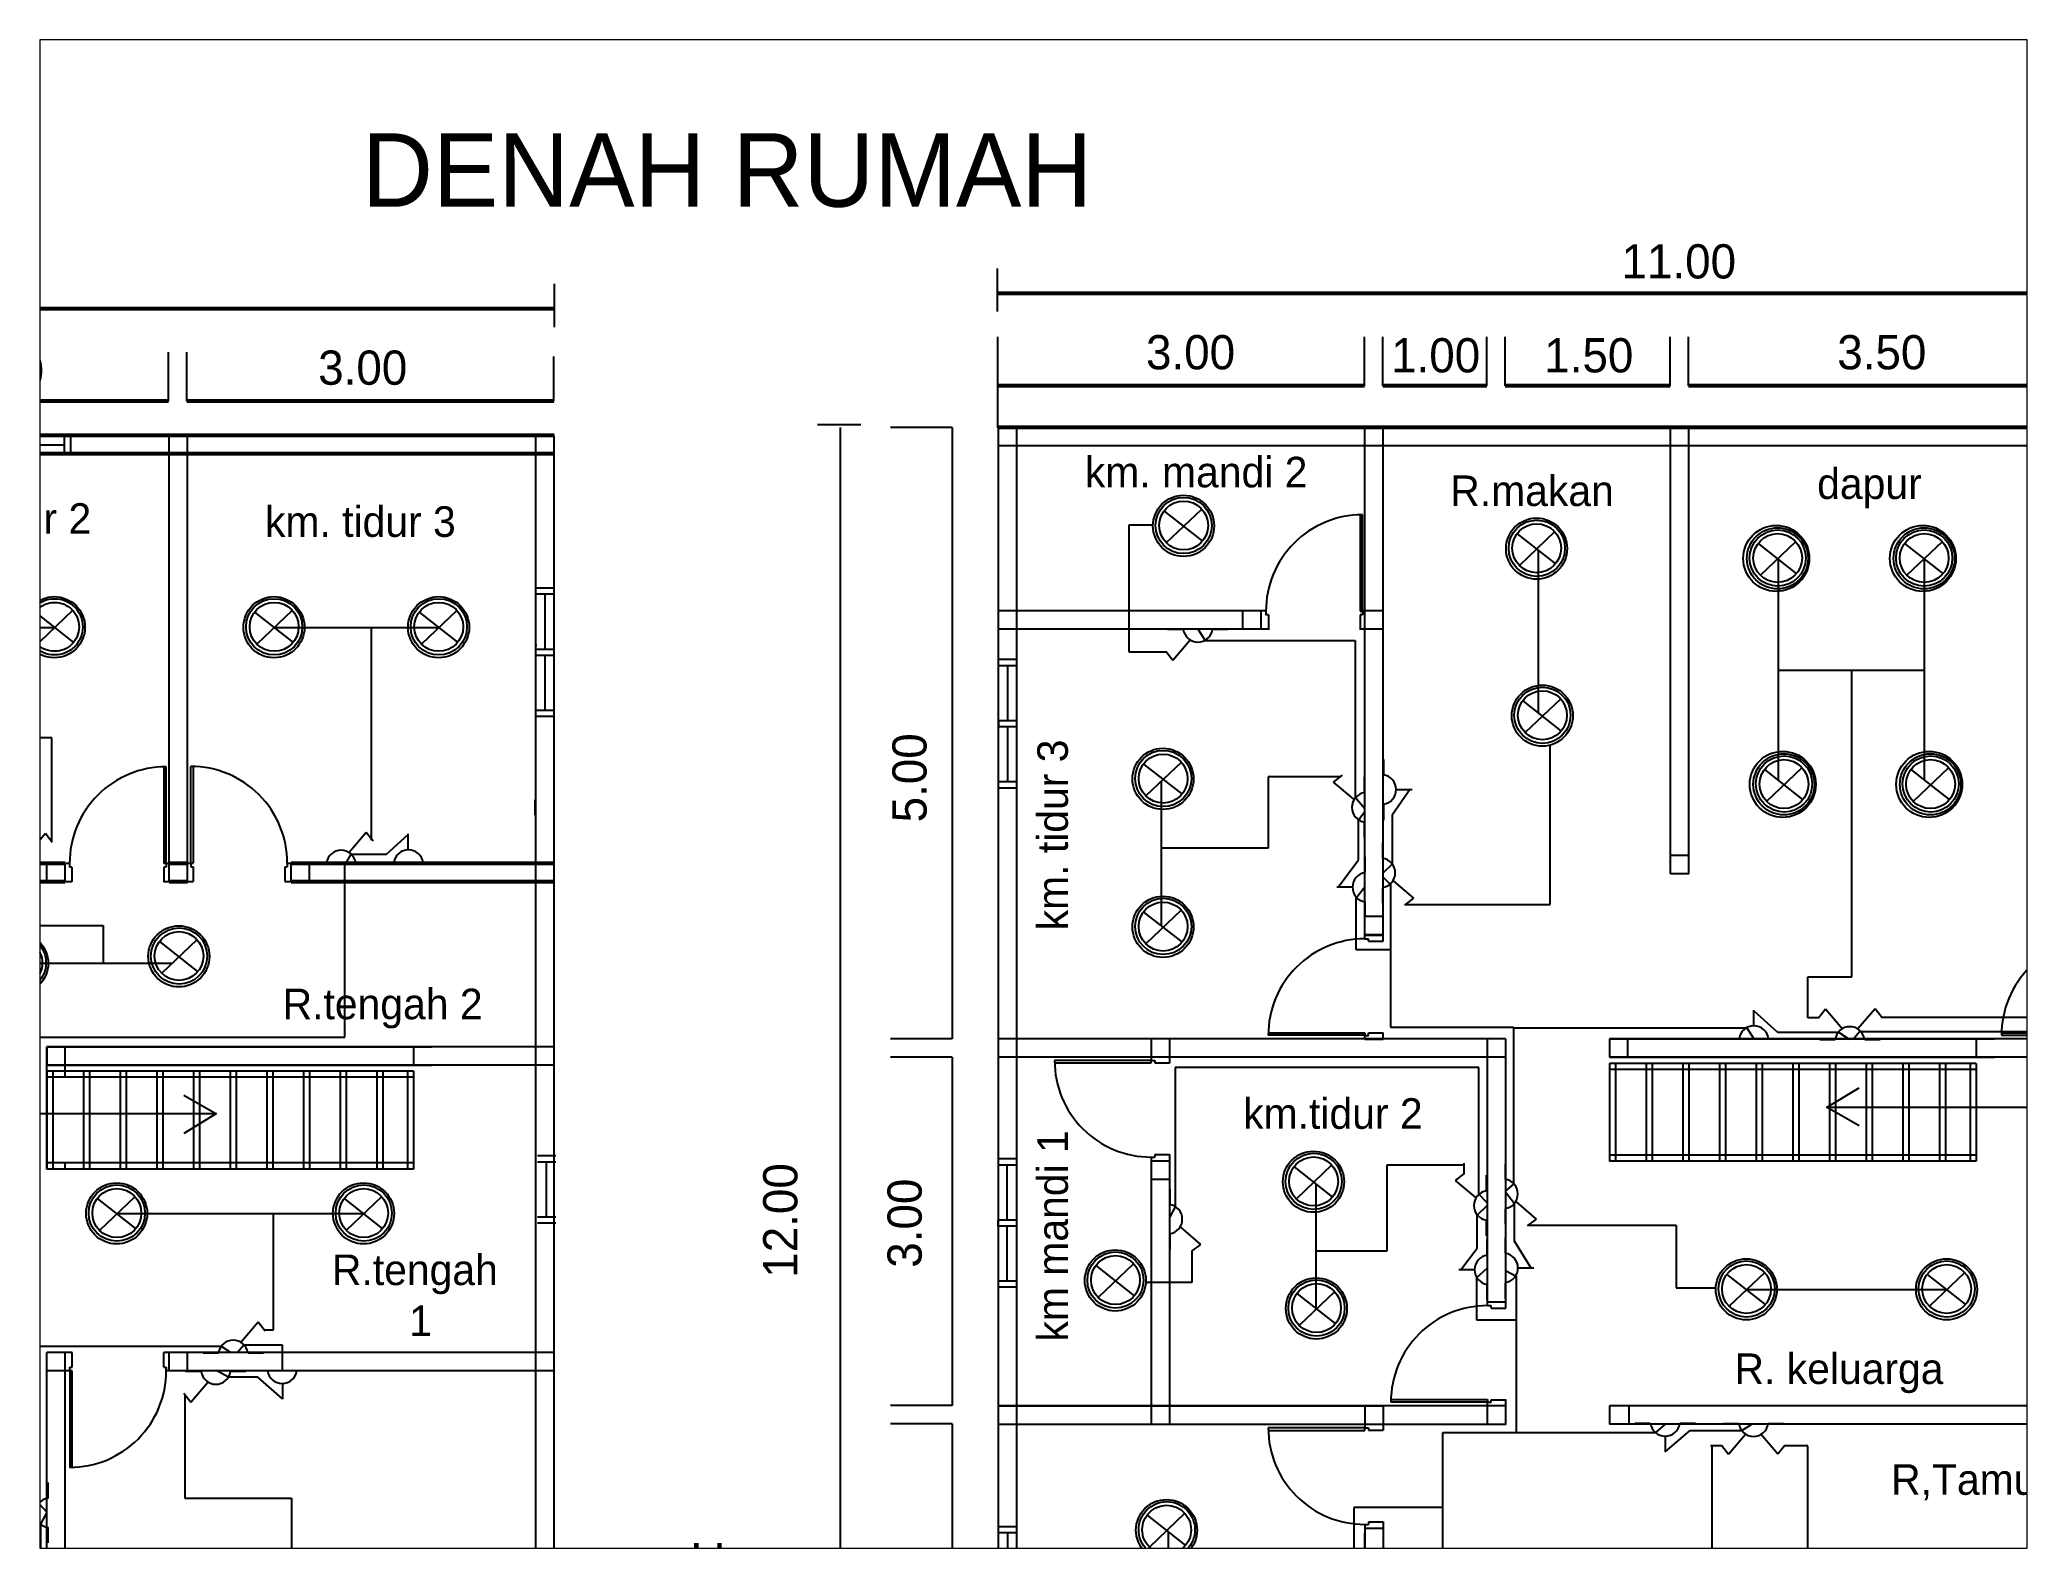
# Paper-space layout 'Layout2' of a CAD drawing. Header units: millimetres. Extents: x 26 to 231, y 20 to 176.
# The model-space entities are those that its viewports show. They can reach past a viewport. Long polylines and large blocks are cut down to what shows.
import ezdxf

# ---------------------------------------------------------------- set-up
doc = ezdxf.new("R2010")
doc.units = ezdxf.units.MM

msp = doc.modelspace()

# ---------------------------------------------------------------- linework, layer by layer
at = {"color": 7}
for p, q in [((1959.6, 2028.3), (1959.6, 1992.9)), ((1597.3, 2015.7), (1597.3, 1980.3)), ((1960.2, 1932.2), (1960.2, 1972.4)), ((2260.2, 1932.2), (2260.2, 1972.4)), ((2275.2, 1932.2), (2275.2, 1972.4)), ((2360.2, 1932.2), (2360.2, 1972.4)), ((2375.2, 1932.2), (2375.2, 1972.4)), ((2510.2, 1932.2), (2510.2, 1972.4)), ((2525.2, 1932.2), (2525.2, 1972.4)), ((1281.7, 1919.6), (1281.7, 1959.8)), ((1296.7, 1919.6), (1296.7, 1959.8)), ((1597, 1919.6), (1597, 1956.1)), ((1282.2, 1526.7), (1282.2, 1891.7)), ((1297.2, 1526.7), (1297.2, 1891.7)), ((1582.2, 1391.7), (1582.2, 1891.7)), ((1597.2, 1391.7), (1597.2, 1891.7)), ((1848, 1900.4), (1812.6, 1900.4)), ((1922.9, 1898.2), (1872.4, 1898.2)), ((1922.9, 1898.1), (1922.9, 1398.2)), ((1960.5, 1898.1), (1960.5, 683.1)), ((1975.5, 1898.1), (1975.5, 783.1)), ((2260.5, 1483.1), (2260.5, 1898.1)), ((2275.5, 1483.1), (2275.5, 1898.1)), ((2510.5, 1533.1), (2510.5, 1898.1)), ((2525.5, 1533.1), (2525.5, 1898.1)), ((3075.5, 1883.1), (1960.3, 1883.1)), ((2179.5, 1748.1), (1960.3, 1748.1)), ((2160.5, 1733.1), (2160.5, 1748.1)), ((2175.5, 1733.1), (2175.5, 1748.1)), ((2179.5, 1747.8), (2179.5, 1744.8)), ((2181.5, 1744.8), (2179.5, 1744.8)), ((2181.5, 1744.8), (2181.5, 1732.8)), ((2258.5, 1744.8), (2256.5, 1744.8)), ((2256.5, 1744.8), (2256.5, 1732.8)), ((2275.5, 1748.1), (2258.5, 1748.1)), ((2258.5, 1747.8), (2258.5, 1744.8)), ((2181.5, 1733.1), (1960.3, 1733.1)), ((2275.5, 1733.1), (2256.5, 1733.1)), ((1960.5, 1583.1), (1960.3, 1583.1)), ((2525.5, 1548.1), (2510.5, 1548.1)), ((1182.2, 1526.7), (1182.2, 1541.7)), ((1197.2, 1526.7), (1197.2, 1541.7)), ((1200.8, 1541.7), (1197.8, 1541.7)), ((1202.8, 1538.7), (1200.8, 1538.7)), ((1202.8, 1538.7), (1202.8, 1526.7)), ((1297.2, 1541.7), (1277.8, 1541.7)), ((1277.8, 1538.7), (1277.8, 1526.7)), ((1279.8, 1538.7), (1277.8, 1538.7)), ((1279.8, 1541.7), (1279.8, 1538.7)), ((1297.1, 1541.9), (1302, 1541.9)), ((1299.9, 1541.9), (1299.9, 1538.9)), ((1299.9, 1538.9), (1301.9, 1538.9)), ((1301.9, 1538.9), (1301.9, 1526.9)), ((1376.9, 1538.9), (1376.9, 1526.9)), ((1376.9, 1538.9), (1378.9, 1538.9)), ((1378.9, 1541.9), (1378.9, 1538.9)), ((1378.9, 1541.9), (1381.9, 1541.9)), ((1382.2, 1526.7), (1382.2, 1541.7)), ((1397.2, 1526.7), (1397.2, 1541.7)), ((2525.5, 1533.1), (2510.5, 1533.1)), ((1202.8, 1526.7), (1197.8, 1526.7)), ((1282.7, 1526.7), (1277.7, 1526.7)), ((1297, 1526.9), (1302, 1526.9)), ((1376.9, 1526.9), (1381.9, 1526.9)), ((2275.5, 1498.1), (2260.5, 1498.1)), ((2275.5, 1483.1), (2260.5, 1483.1)), ((2260.5, 1483), (2275.5, 1483)), ((2260.5, 1480), (2260.5, 1483)), ((2260.5, 1480), (2263.5, 1480)), ((2263.5, 1478), (2263.5, 1480)), ((2275.5, 1478), (2275.5, 1483)), ((2263.5, 1478), (2275.5, 1478)), ((2175.4, 1401.1), (2175.4, 1401.1)), ((2175.4, 1401.1), (2175.4, 1401.1)), ((2260.5, 1401), (2263.5, 1401)), ((2260.5, 1398), (2260.5, 1401)), ((2263.5, 1403), (2275.5, 1403)), ((2263.5, 1401), (2263.5, 1403)), ((2275.5, 1398), (2275.5, 1403)), ((2775.2, 1401), (2775.2, 1401)), ((2775.2, 1401), (2775.2, 1401)), ((1182.2, 1391.7), (1182.2, 1376.7)), ((1182.2, 1391.7), (1497.2, 1391.7)), ((1182.2, 1291.7), (1182.2, 1391.7)), ((1597.2, 1391.7), (1182.2, 1391.7)), ((1182.5, 1376.7), (1182.5, 1391.7)), ((1197.2, 1376.7), (1197.2, 1391.7)), ((1197.2, 1366.7), (1197.2, 1391.7)), ((1482.2, 1391.7), (1482.2, 1376.7)), ((1582.2, 676.7), (1582.2, 1391.7)), ((1597.1, 1391.7), (1597.1, 1391.7)), ((1597.2, 676.7), (1597.2, 1391.7)), ((1922.9, 1398.2), (1872.4, 1398.2)), ((1922.9, 1383.2), (1872.4, 1383.2)), ((1922.9, 1383.2), (1922.9, 1098.2)), ((2375.5, 1398.1), (1960.3, 1398.1)), ((2375.5, 1383.1), (1960.3, 1383.1)), ((2085.5, 1398.1), (2085.5, 1383.1)), ((2085.7, 1383.4), (2085.7, 1380.4)), ((2100.5, 1398.1), (2100.5, 1383.1)), ((2100.7, 1383.4), (2100.7, 1378.4)), ((2260.5, 1398), (2275.5, 1398)), ((2360.5, 1398.1), (2360.5, 1183.1)), ((2375.5, 1398.1), (2375.5, 1183.1)), ((2460.5, 1398.1), (2460.5, 1383.1)), ((2460.5, 1398.1), (2775.5, 1398.1)), ((2875.5, 1398.1), (2460.5, 1398.1)), ((2460.5, 1383.1), (2775.5, 1383.1)), ((2875.5, 1383.1), (2460.5, 1383.1)), ((2460.7, 1383.1), (2460.7, 1398.1)), ((2475.5, 1383.1), (2475.5, 1398.1)), ((2760.5, 1398.1), (2760.5, 1383.1)), ((1182.2, 1376.7), (1497.2, 1376.7)), ((1597.2, 1376.7), (1182.2, 1376.7)), ((1182.2, 1371.7), (1182.2, 1291.7)), ((1482.2, 1371.7), (1182.2, 1371.7)), ((1482.2, 1366.7), (1182.2, 1366.7)), ((1187.2, 1371.7), (1187.2, 1291.7)), ((1212.2, 1371.7), (1212.2, 1291.7)), ((1217.2, 1371.7), (1217.2, 1291.7)), ((1242.2, 1371.7), (1242.2, 1291.7)), ((1247.2, 1371.7), (1247.2, 1291.7)), ((1272.2, 1371.7), (1272.2, 1291.7)), ((1277.2, 1371.7), (1277.2, 1291.7)), ((1302.2, 1371.7), (1302.2, 1291.7)), ((1307.2, 1371.7), (1307.2, 1291.7)), ((1332.2, 1371.7), (1332.2, 1291.7)), ((1337.2, 1371.7), (1337.2, 1291.7)), ((1362.2, 1371.7), (1362.2, 1291.7)), ((1367.2, 1371.7), (1367.2, 1291.7)), ((1392.2, 1371.7), (1392.2, 1291.7)), ((1397.2, 1371.7), (1397.2, 1291.7)), ((1422.2, 1371.7), (1422.2, 1291.7)), ((1427.2, 1371.7), (1427.2, 1291.7)), ((1452.2, 1371.7), (1452.2, 1291.7)), ((1457.2, 1371.7), (1457.2, 1291.7)), ((1477.2, 1371.7), (1477.2, 1291.7)), ((1482.2, 1371.7), (1482.2, 1291.7)), ((2000.6, 1380.5), (2000.6, 1380.4)), ((2000.6, 1380.4), (2000.6, 1380.4)), ((2085.6, 1380.4), (2006.6, 1380.4)), ((2006.7, 1378.5), (2085.6, 1378.5)), ((2085.6, 1378.5), (2085.6, 1380.5)), ((2085.7, 1380.5), (2088.7, 1380.5)), ((2088.7, 1380.5), (2088.7, 1378.5)), ((2088.7, 1378.5), (2100.7, 1378.5)), ((2460.5, 1378.1), (2460.5, 1298.1)), ((2760.5, 1378.1), (2460.5, 1378.1)), ((2760.5, 1373.1), (2460.5, 1373.1)), ((2465.5, 1378.1), (2465.5, 1298.1)), ((2490.5, 1378.1), (2490.5, 1298.1)), ((2495.5, 1378.1), (2495.5, 1298.1)), ((2520.5, 1378.1), (2520.5, 1298.1)), ((2525.5, 1378.1), (2525.5, 1298.1)), ((2550.5, 1378.1), (2550.5, 1298.1)), ((2555.5, 1378.1), (2555.5, 1298.1)), ((2580.5, 1378.1), (2580.5, 1298.1)), ((2585.5, 1378.1), (2585.5, 1298.1)), ((2610.5, 1378.1), (2610.5, 1298.1)), ((2615.5, 1378.1), (2615.5, 1298.1)), ((2640.5, 1378.1), (2640.5, 1298.1)), ((2645.5, 1378.1), (2645.5, 1298.1)), ((2670.5, 1378.1), (2670.5, 1298.1)), ((2675.5, 1378.1), (2675.5, 1298.1)), ((2700.5, 1378.1), (2700.5, 1298.1)), ((2705.5, 1378.1), (2705.5, 1298.1)), ((2730.5, 1378.1), (2730.5, 1298.1)), ((2735.5, 1378.1), (2735.5, 1298.1)), ((2755.5, 1378.1), (2755.5, 1298.1)), ((2760.5, 1378.1), (2760.5, 1298.1)), ((2085.7, 1301.5), (2088.7, 1301.5)), ((2085.7, 1301.5), (2085.7, 1298.5)), ((2088.7, 1303.5), (2100.7, 1303.5)), ((2088.7, 1303.5), (2088.7, 1301.5)), ((2100.7, 1303.5), (2100.7, 1298.5)), ((2760.5, 1303.1), (2460.5, 1303.1)), ((1482.2, 1296.7), (1182.2, 1296.7)), ((1482.2, 1291.7), (1182.2, 1291.7)), ((1197.2, 1291.7), (1197.2, 1296.7)), ((2085.5, 1298.1), (2085.5, 1083.1)), ((2100.5, 1298.1), (2085.5, 1298.1)), ((2085.6, 1298.5), (2100.6, 1298.5)), ((2085.7, 1298.5), (2100.7, 1298.5)), ((2100.5, 1298.1), (2100.5, 1083.1)), ((2760.5, 1298.1), (2460.5, 1298.1)), ((2100.5, 1283.1), (2085.5, 1283.1)), ((2360.7, 1183.1), (2375.7, 1183.1)), ((2360.8, 1183), (2375.8, 1183)), ((2360.8, 1180), (2360.8, 1183)), ((2360.8, 1180), (2363.8, 1180)), ((2363.8, 1178), (2363.8, 1180)), ((2363.8, 1178), (2375.8, 1178)), ((2375.8, 1178), (2375.8, 1183)), ((1182.2, 776.7), (1182.2, 1141.7)), ((1202.9, 1141.7), (1182.2, 1141.7)), ((1197.2, 776.7), (1197.2, 1141.7)), ((1202.9, 1129.7), (1202.9, 1141.7)), ((1597.2, 1141.7), (1277.9, 1141.7)), ((1277.9, 1129.7), (1277.9, 1141.7)), ((1282.2, 1126.7), (1282.2, 1141.7)), ((1297.2, 1126.7), (1297.2, 1141.7)), ((1200.9, 1126.7), (1182.2, 1126.7)), ((1200.9, 1126.5), (1200.9, 1129.7)), ((1200.9, 1129.7), (1202.9, 1129.7)), ((1203, 1126.7), (1201, 1126.7)), ((1277.9, 1129.7), (1279.7, 1129.7)), ((1279.7, 1129.7), (1279.7, 1126.5)), ((1597.2, 1126.7), (1279.7, 1126.7)), ((1922.9, 1098.2), (1872.4, 1098.2)), ((2375.9, 1098.1), (1960.3, 1098.1)), ((1960.5, 1098.1), (2275.5, 1098.1)), ((2260.5, 1098.1), (2260.5, 1083.1)), ((2260.5, 1098), (2275.5, 1098)), ((2275.5, 1098.1), (2275.5, 1083.1)), ((2275.7, 1101.1), (2275.7, 1101.1)), ((2275.7, 1101.1), (2275.7, 1101.1)), ((2360.7, 1083.1), (2360.7, 1098.1)), ((2360.8, 1098.2), (2360.8, 1101.2)), ((2360.8, 1101), (2363.8, 1101)), ((2363.8, 1103), (2375.8, 1103)), ((2363.8, 1101), (2363.8, 1103)), ((2375.8, 1098.1), (2375.8, 1103.1)), ((2375.8, 1083.1), (2375.8, 1098.1)), ((2875.5, 1098.1), (2460.5, 1098.1)), ((2460.7, 1083.1), (2460.7, 1098.1)), ((2460.7, 1083.1), (2460.7, 1098.1)), ((2476.7, 1083.1), (2476.7, 1098.1)), ((1922.9, 1083.2), (1872.4, 1083.2)), ((1922.9, 1083.2), (1922.9, 798.2)), ((1960.5, 1083.1), (2275.5, 1083.1)), ((1960.5, 1083.1), (2375.9, 1083.1)), ((2260.4, 1078), (2260.4, 1080)), ((2260.5, 1083.1), (2275.5, 1083.1)), ((2260.5, 1083.1), (2260.5, 1080.1)), ((2260.5, 1080.1), (2263.5, 1080.1)), ((2263.5, 1080.1), (2263.5, 1078.1)), ((2263.5, 1078.1), (2275.5, 1078.1)), ((2275.5, 1083.1), (2275.5, 1078.1)), ((2875.5, 1083.1), (2460.5, 1083.1)), ((2260.5, 1001.1), (2263.5, 1001.1)), ((2260.5, 1001.1), (2260.5, 998.1)), ((2260.5, 998.1), (2260.5, 783.1)), ((2260.5, 998.1), (2275.5, 998.1)), ((2260.5, 998.1), (2275.5, 998.1)), ((2263.5, 1003.1), (2275.5, 1003.1)), ((2263.5, 1003.1), (2263.5, 1001.1)), ((2275.5, 1003.1), (2275.5, 998.1)), ((2275.5, 998.1), (2275.5, 783.1))]:
    msp.add_line(p, q, dxfattribs=at)
at = {"color": 7, "lineweight": 53}
for p, q in [((3075.8, 2007.8), (1960.6, 2007.8)), ((1597.3, 1995.2), (682.1, 1995.2)), ((1281.7, 1919.6), (996.7, 1919.6)), ((1597, 1919.6), (1296.7, 1919.6)), ((2260.2, 1932.2), (1960.6, 1932.2)), ((2360.2, 1932.2), (2275.2, 1932.2)), ((2510.2, 1932.2), (2375.2, 1932.2)), ((2860.5, 1932.2), (2525.2, 1932.2)), ((1597.2, 1891.7), (682.1, 1891.7)), ((3075.5, 1898.1), (1960.3, 1898.1)), ((1597.2, 1876.7), (682.1, 1876.7)), ((1197.2, 1541.7), (982.2, 1541.7)), ((1297.2, 1541.7), (1282.2, 1541.7)), ((1597.2, 1541.7), (1382.2, 1541.7)), ((1197.2, 1526.7), (982.2, 1526.7)), ((1297.2, 1526.7), (1282.2, 1526.7)), ((1597.2, 1526.7), (1382.2, 1526.7))]:
    msp.add_line(p, q, dxfattribs=at)
at = {"color": 2}
msp.add_line((1960.3, 1897.9), (1960.3, 1932.3), dxfattribs=at)
at = {"color": 226}
for p, q in [((1196.5, 1891.6), (1196.5, 1876.6)), ((1201.5, 1891.6), (1201.5, 1876.6)), ((1151.5, 1884), (1196.5, 1884)), ((1597.2, 1766.7), (1582.2, 1766.7)), ((1597.2, 1761.7), (1582.2, 1761.7)), ((1589.5, 1761.7), (1589.5, 1716.7)), ((1597.2, 1716.7), (1582.2, 1716.7)), ((1597.2, 1711.7), (1582.2, 1711.7)), ((1583.1, 1719.9), (1582.9, 1719.9)), ((1589.6, 1711.7), (1589.6, 1666.7)), ((1597.2, 1666.7), (1582.2, 1666.7)), ((1597.2, 1661.7), (1582.2, 1661.7)), ((1598.6, 1302.4), (1583.6, 1302.4)), ((1598.6, 1297.4), (1583.6, 1297.4)), ((1590.8, 1296.9), (1590.8, 1252.7)), ((1598.6, 1252.4), (1583.6, 1252.4)), ((1598.6, 1247.4), (1583.6, 1247.4))]:
    msp.add_line(p, q, dxfattribs=at)
at = {"color": 7, "lineweight": -3}
msp.add_line((1831.1, 1898.1), (1831.1, 683.1), dxfattribs=at)
at = {"color": 226, "lineweight": 53}
for p, q in [((1206.7, 1876), (1206.7, 1875.8)), ((1581.7, 1656.5), (1581.6, 1656.5))]:
    msp.add_line(p, q, dxfattribs=at)
at = {"color": 5}
for p, q in [((2096.2, 1829.8), (2127.6, 1805.2)), ((2126.8, 1831.2), (2098, 1803.8)), ((2385, 1811.3), (2416.5, 1786.6)), ((2415.7, 1812.7), (2386.8, 1785.3)), ((2582.1, 1803.2), (2613.5, 1778.6)), ((2612.8, 1804.7), (2583.9, 1777.2)), ((2702, 1803.2), (2733.4, 1778.6)), ((2732.7, 1804.7), (2703.8, 1777.3)), ((1172.6, 1747), (1204, 1722.3)), ((1203.2, 1748.4), (1174.4, 1721)), ((1352.2, 1747), (1383.6, 1722.3)), ((1382.8, 1748.4), (1354, 1721)), ((1486.9, 1747), (1518.3, 1722.3)), ((1517.5, 1748.4), (1488.7, 1721)), ((2420.4, 1676), (2391.5, 1648.6)), ((2389.7, 1674.6), (2421.1, 1649.9)), ((2079.4, 1622.9), (2110.9, 1598.2)), ((2110.1, 1624.3), (2081.2, 1596.9)), ((2587.3, 1618.4), (2618.8, 1593.7)), ((2618, 1619.8), (2589.1, 1592.4)), ((2707.2, 1618.4), (2738.6, 1593.7)), ((2737.9, 1619.8), (2709, 1592.4)), ((2286, 1602.1), (2299, 1602.1)), ((1477.9, 1552.6), (1477.9, 1565.7)), ((2250.4, 1522.1), (2237.4, 1522.1)), ((2079.4, 1501.9), (2110.9, 1477.2)), ((2110.1, 1503.3), (2081.2, 1475.9)), ((1142.4, 1472.1), (1173.9, 1447.5)), ((1173.1, 1473.6), (1144.2, 1446.1)), ((1274.3, 1477.7), (1305.7, 1453.1)), ((1305, 1479.2), (1276.1, 1451.7)), ((2578.5, 1408.7), (2578.5, 1421.7)), ((2202.6, 1293.4), (2234, 1268.7)), ((2233.2, 1294.8), (2204.4, 1267.4)), ((1254.1, 1268.9), (1225.3, 1241.5)), ((1456.1, 1268.9), (1427.2, 1241.5)), ((1223.5, 1267.5), (1254.9, 1242.8)), ((1425.5, 1267.5), (1456.9, 1242.8)), ((2040.4, 1212.7), (2071.8, 1188.1)), ((2071.1, 1214.1), (2042.2, 1186.7)), ((2350.4, 1209.2), (2337.3, 1209.2)), ((2385.6, 1210.9), (2398.6, 1210.9)), ((2556.6, 1205.5), (2588, 1180.8)), ((2587.3, 1206.9), (2558.4, 1179.5)), ((2720.4, 1205.5), (2751.8, 1180.8)), ((2751, 1206.9), (2722.2, 1179.5)), ((2204.9, 1189.8), (2236.3, 1165.2)), ((2235.6, 1191.3), (2206.7, 1163.8)), ((1374.9, 1116.4), (1374.9, 1103.4)), ((2506.2, 1073.3), (2506.2, 1060.3)), ((2082.4, 1008.6), (2113.8, 983.9)), ((2113, 1010), (2084.2, 982.6))]:
    msp.add_line(p, q, dxfattribs=at)
at = {"color": 224}
for p, q in [((2256.5, 1826.8), (2256.5, 1747.8)), ((2258.5, 1747.8), (2258.5, 1826.8)), ((2256.5, 1747.8), (2258.5, 1747.8)), ((1975.7, 1708.3), (1960.7, 1708.3)), ((1975.7, 1703.3), (1960.7, 1703.3)), ((1968, 1702.7), (1968, 1658.5)), ((1975.7, 1658.3), (1960.7, 1658.3)), ((1975.7, 1653.3), (1960.7, 1653.3)), ((1960.8, 1658.1), (1960.8, 1653.1)), ((1968.1, 1653.2), (1968.1, 1608.2)), ((1277.8, 1620.7), (1277.8, 1541.7)), ((1279.8, 1541.7), (1279.8, 1620.7)), ((1300, 1542), (1300, 1621)), ((1302, 1620.9), (1302, 1541.9)), ((1975.7, 1608.3), (1960.7, 1608.3)), ((1975.7, 1603.3), (1960.7, 1603.3)), ((1200.8, 1541.7), (1200.8, 1538.7)), ((2181.4, 1403.1), (2260.4, 1403.1)), ((2260.4, 1401.1), (2181.4, 1401.1)), ((2260.4, 1403.1), (2260.4, 1401.1)), ((2860.2, 1401), (2781.2, 1401)), ((2781.3, 1403), (2860.2, 1403)), ((1975.2, 1295), (1960.2, 1295)), ((1975.9, 1300), (1960.9, 1300)), ((1967.5, 1294.5), (1967.5, 1250.3)), ((1975.2, 1250), (1960.2, 1250)), ((1975.2, 1245), (1960.2, 1245)), ((1960.3, 1249.8), (1960.3, 1244.8)), ((1967.6, 1245), (1967.6, 1200)), ((1975.2, 1200), (1960.2, 1200)), ((1975.2, 1195), (1960.2, 1195)), ((1201, 1126.7), (1201, 1047.7)), ((1203, 1047.7), (1203, 1126.7)), ((1279.9, 1126.7), (1279.9, 1129.7)), ((2360.7, 1101.1), (2281.7, 1101.1)), ((2281.8, 1103.1), (2360.7, 1103.1)), ((2360.7, 1103.1), (2360.7, 1101.1)), ((2260.4, 1080), (2181.4, 1080)), ((2181.5, 1078), (2260.4, 1078)), ((1975.5, 999.2), (1960.5, 999.2)), ((1975.5, 994.2), (1960.5, 994.1)), ((1968, 993.6), (1968, 949.4))]:
    msp.add_line(p, q, dxfattribs=at)
at = {"color": 1}
for p, q in [((2067.6, 1714.5), (2067.6, 1818.6)), ((2067.6, 1818.6), (2087.2, 1818.6)), ((2402.3, 1797.7), (2402.3, 1664.7)), ((2598.6, 1790.3), (2598.6, 1609.5)), ((2717.9, 1790.6), (2717.9, 1610)), ((1062.5, 1734.5), (1189, 1734.5)), ((1368.2, 1734.7), (1503.5, 1734.7)), ((1447.9, 1560.7), (1447.9, 1734.7)), ((2124.1, 1733), (2129.8, 1724)), ((2129.8, 1724), (2252.5, 1724)), ((2252.5, 1724), (2252.5, 1595.7)), ((2098.2, 1714.5), (2067.6, 1714.5)), ((2598.7, 1699.6), (2717.8, 1699.6)), ((2658.7, 1448.9), (2658.7, 1698.8)), ((1186.2, 1644.3), (1120.5, 1644.3)), ((1186.2, 1559.4), (1186.2, 1644.3)), ((2412.1, 1508), (2412.1, 1638.1)), ((2240.6, 1612.5), (2181.3, 1612.5)), ((2181.3, 1612.5), (2181.3, 1554)), ((2094.1, 1490.4), (2094.1, 1609.1)), ((2252.5, 1595.7), (2260.5, 1586.5)), ((2297.6, 1602.3), (2282.8, 1581.1)), ((2255.2, 1577.2), (2260.5, 1584.2)), ((2255.2, 1544.6), (2255.2, 1577.2)), ((2282.8, 1581.1), (2282.8, 1541)), ((1460.2, 1549.1), (1477.8, 1565.4)), ((1426.9, 1541.5), (1431.2, 1549.1)), ((1431.2, 1549.1), (1460.2, 1549.1)), ((2181.3, 1554), (2094.1, 1554)), ((1425.9, 1399.5), (1425.9, 1541.6)), ((2238.5, 1522.1), (2255.2, 1544.6)), ((2282.8, 1541), (2275.4, 1533.9)), ((2275.5, 1530.5), (2281.3, 1524.5)), ((2253.4, 1513.6), (2260.5, 1522.4)), ((2253.4, 1470.9), (2253.4, 1513.6)), ((2281.3, 1524.5), (2281.3, 1407.7)), ((2293.1, 1508), (2412.1, 1508)), ((1070.4, 1491), (1228.3, 1491)), ((1228.3, 1491), (1228.3, 1460)), ((2281.3, 1470.9), (2253.4, 1470.9)), ((1158.7, 1460), (1285, 1460)), ((2622.7, 1415.4), (2622.7, 1448.9)), ((2622.7, 1448.9), (2658.7, 1448.9)), ((2578.6, 1421), (2597.9, 1403.6)), ((2631.6, 1415.4), (2622.7, 1415.4)), ((2683.1, 1416), (2977.7, 1416)), ((1175.9, 1399.6), (881.6, 1399.6)), ((1175.9, 1146.8), (1175.9, 1399.6)), ((1176, 1399.5), (1425.9, 1399.5)), ((2281.3, 1407.7), (2382.1, 1407.7)), ((2382.2, 1279.3), (2382.2, 1407.3)), ((2382.2, 1407.3), (2573, 1407.3)), ((2573, 1407.3), (2578.5, 1398.1)), ((2597.9, 1403.6), (2647.8, 1403.6)), ((2647.8, 1403.6), (2656.6, 1398)), ((2659.9, 1398), (2665.1, 1404.1)), ((2665.1, 1404.1), (2853.5, 1404.1)), ((2353.7, 1374.7), (2105.3, 1374.7)), ((2105.3, 1374.7), (2105.3, 1260.9)), ((2353.7, 1271.2), (2353.7, 1374.7)), ((2341.9, 1295), (2278.5, 1295)), ((2278.5, 1295), (2278.5, 1224.4)), ((2341.8, 1287.8), (2341.8, 1296.5)), ((2220.6, 1177.5), (2220.6, 1279.3)), ((2360.4, 1264.1), (2353.7, 1271.2)), ((2375.4, 1273.7), (2382.2, 1279.3)), ((2382.8, 1263.3), (2375.6, 1272.7)), ((1239, 1255.4), (1442.9, 1255.4)), ((1367.6, 1160.3), (1367.6, 1255.2)), ((2105.3, 1260.9), (2100.5, 1252.1)), ((2352.2, 1254.1), (2360.4, 1262)), ((2352.2, 1226.9), (2352.2, 1254.1)), ((2382.8, 1232.6), (2382.8, 1263.3)), ((2393.4, 1245.7), (2515.1, 1245.7)), ((2515.1, 1245.7), (2515.1, 1194.5)), ((2118.8, 1224.5), (2118.8, 1199)), ((2278.5, 1224.4), (2220.4, 1224.4)), ((2338.8, 1209), (2352.2, 1226.9)), ((2396.6, 1210.6), (2382.8, 1232.6)), ((2351.9, 1202.9), (2360.4, 1210.7)), ((2375.4, 1208.7), (2384.3, 1204.1)), ((2384.3, 1204.1), (2384.3, 1076)), ((2118.8, 1199), (2080.8, 1199)), ((2351.9, 1168.1), (2351.9, 1202.9)), ((2515.1, 1194.5), (2547.3, 1194.5)), ((2736.3, 1192.8), (2572.7, 1192.8)), ((1360.1, 1160.3), (1367.6, 1160.3)), ((2384.6, 1168.1), (2351.9, 1168.1)), ((1176, 1068.5), (1176, 1146.8)), ((1176, 1146.8), (1324.7, 1146.8)), ((1324.7, 1146.8), (1332.6, 1141.7)), ((1337.9, 1141.7), (1343.4, 1148)), ((1343.4, 1148), (1374.7, 1148)), ((1374.7, 1148), (1374.7, 1126.7)), ((1330.8, 1121.6), (1321.3, 1126.7)), ((1295.1, 1107.3), (1295.1, 1089.3)), ((1354.9, 1121.6), (1330.8, 1121.6)), ((1374.9, 1103.9), (1354.9, 1121.6)), ((1295.1, 1089.3), (1295.1, 1022.5)), ((2324.2, 939.9), (2324.2, 1076.2)), ((2324.2, 1076.2), (2498.5, 1076.2)), ((2498.5, 1076.2), (2506.3, 1083)), ((2506.2, 1060.5), (2526.5, 1078)), ((2526.5, 1078), (2568.7, 1078)), ((2568.7, 1078), (2577, 1083.1)), ((1074.9, 1068.3), (1175.9, 1068.3)), ((1175.9, 1068.3), (1175.9, 1018)), ((2552.3, 1065.3), (2543.1, 1065.3)), ((2544.3, 1065.3), (2544.3, 959.9)), ((2622.9, 1065.4), (2604.1, 1065.4)), ((2622.9, 976.2), (2622.9, 1065.4)), ((1175.9, 1018), (1182.3, 1011)), ((1177.3, 1001.3), (1182.3, 1010.6)), ((1295.1, 1022.5), (1382.4, 1022.5)), ((1382.4, 1022.5), (1382.4, 939.9)), ((2324, 1014.9), (2251.4, 1014.9)), ((2251.4, 1014.9), (2251.4, 974.8)), ((1177.3, 897.2), (1177.3, 1001.3)), ((2099.8, 893.2), (2099.8, 994.9)), ((2815.7, 976.2), (2622.9, 976.2)), ((2251.4, 974.8), (2260.4, 969.7))]:
    msp.add_line(p, q, dxfattribs=at)
at = {"color": 140}
for p, q in [((2117.4, 1724.1), (2103.4, 1707.7)), ((2103.4, 1707.7), (2097.7, 1715)), ((2234.9, 1608.1), (2242.2, 1613.8)), ((2251.3, 1594.1), (2234.9, 1608.1)), ((1167, 1549.9), (1181, 1566.3)), ((1181, 1566.3), (1186.7, 1559.1)), ((1429.5, 1550.8), (1443.5, 1567.2)), ((1443.5, 1567.2), (1449.2, 1560)), ((2283.7, 1527.3), (2300.1, 1513.3)), ((2300.1, 1513.3), (2292.9, 1507.6)), ((2637.2, 1422.4), (2631.5, 1415.1)), ((2651.2, 1406), (2637.2, 1422.4)), ((2663.8, 1406.5), (2677.8, 1422.9)), ((2677.8, 1422.9), (2683.5, 1415.6)), ((2334.7, 1282.4), (2342, 1288)), ((2351.1, 1268.4), (2334.7, 1282.4)), ((2384.1, 1264.8), (2400.5, 1250.8)), ((2109.6, 1244.1), (2126, 1230.1)), ((2400.5, 1250.8), (2393.2, 1245.2)), ((2126, 1230.1), (2118.7, 1224.4)), ((1341.2, 1150.3), (1355.2, 1166.7)), ((1355.2, 1166.7), (1360.8, 1159.4)), ((1299.9, 1100.8), (1294.3, 1108.1)), ((1313.9, 1117.2), (1299.9, 1100.8)), ((2571.8, 1074.6), (2557.8, 1058.2)), ((2584.4, 1075.2), (2598.4, 1058.8)), ((2557.8, 1058.2), (2552.1, 1065.5)), ((2598.4, 1058.8), (2604.1, 1066)), ((1174.4, 1017.1), (1158, 1031.1)), ((1174.9, 1004.5), (1158.5, 990.5))]:
    msp.add_line(p, q, dxfattribs=at)
at = {"color": 224, "lineweight": 53}
msp.add_line((1960.5, 1598.1), (1960.3, 1598.1), dxfattribs=at)
at = {"color": 4}
for p, q in [((1294.4, 1352), (1320.6, 1337)), ((2638.2, 1342), (2664.8, 1358.1)), ((1123.7, 1337), (1321, 1337)), ((1321, 1337), (1294.4, 1320.8)), ((2805.7, 1342), (2638.2, 1342)), ((2664.8, 1327), (2638.6, 1342)), ((2805.7, 1297), (2805.7, 1342))]:
    msp.add_line(p, q, dxfattribs=at)
at = {"color": 140}
for points in [[(2111.7, 1733), (2099.1, 1733)], [(2148.6, 1733), (2135.9, 1733)], [(2260.1, 1599.8), (2260.1, 1612.4)], [(2260.1, 1562.9), (2260.1, 1575.6)], [(2274.9, 1558.5), (2274.9, 1545.9)], [(1172.7, 1541.1), (1185.3, 1541.1)], [(1398.3, 1542), (1411, 1542)], [(1435.2, 1542), (1447.8, 1542)], [(2274.9, 1521.6), (2274.9, 1509)], [(2632.6, 1397.7), (2645.3, 1397.7)], [(2669.5, 1397.7), (2682.1, 1397.7)], [(2360, 1274), (2360, 1286.7)], [(2375.3, 1296), (2375.3, 1283.4)], [(2100.8, 1275.3), (2100.8, 1262.6)], [(2375.3, 1259.2), (2375.3, 1246.5)], [(2100.8, 1238.4), (2100.8, 1225.8)], [(2360, 1237.2), (2360, 1249.8)], [(1310, 1141.4), (1322.6, 1141.4)], [(1346.8, 1141.4), (1359.5, 1141.4)], [(1308.3, 1126.1), (1295.6, 1126.1)], [(1345.1, 1126.1), (1332.5, 1126.1)], [(2566.1, 1083.4), (2553.5, 1083.4)], [(2603, 1083.4), (2590.3, 1083.4)], [(1183.2, 1022.8), (1183.2, 1035.4)], [(1183.2, 985.9), (1183.2, 998.5)]]:
    msp.add_lwpolyline(points, dxfattribs=at)
at = {"color": 5}
for points in [[(2275.7, 1626.6), (2275.7, 1614)], [(2275.7, 1589.8), (2275.7, 1577.1)], [(2260.7, 1534.4), (2260.7, 1547.1)], [(1453.4, 1542.4), (1466, 1542.4)], [(1490.2, 1542.4), (1502.9, 1542.4)], [(2260.7, 1497.6), (2260.7, 1510.2)], [(2554, 1398.5), (2566.6, 1398.5)], [(2590.8, 1398.5), (2603.5, 1398.5)], [(2360.6, 1221.5), (2360.6, 1234.1)], [(2375.3, 1235.4), (2375.3, 1222.8)], [(2360.6, 1184.6), (2360.6, 1197.3)], [(2375.3, 1198.6), (2375.3, 1185.9)], [(1362.6, 1126.6), (1350, 1126.6)], [(1399.5, 1126.6), (1386.8, 1126.6)], [(2493.9, 1083.6), (2481.3, 1083.6)], [(2530.8, 1083.6), (2518.1, 1083.6)], [(2260.5, 981.5), (2260.5, 994.2)]]:
    msp.add_lwpolyline(points, dxfattribs=at)
at = {"color": 7}
for points in [[(1581.6, 1581.1), (1581.6, 1593.7)], [(2260.4, 1499.4), (2260.4, 1512)]]:
    msp.add_lwpolyline(points, dxfattribs=at)
at = {"color": 30}
for centre in [(2112.1, 1817.7), (2400.9, 1799.1), (2598, 1791.1), (2717.9, 1791.1), (1188.4, 1734.8), (1368, 1734.8), (1502.7, 1734.8), (2405.6, 1662.5), (2095.3, 1610.8), (2603.2, 1606.3), (2723.1, 1606.3), (2095.3, 1489.8), (1158.3, 1460), (1290.2, 1465.6), (2218.4, 1281.3), (1239.3, 1255.4), (1441.3, 1255.4), (2056.3, 1200.6), (2572.5, 1193.3), (2736.3, 1193.3), (2220.8, 1177.7), (2098.2, 996.4)]:
    msp.add_circle(centre, 25, dxfattribs=at)
at = {"color": 6}
for centre in [(2112.2, 1818), (2401.1, 1799.4), (2598.2, 1791.4), (2718, 1791.4), (1188.6, 1735.1), (1368.2, 1735.1), (1502.9, 1735.1), (2405.7, 1662.8), (2095.5, 1611.1), (2603.4, 1606.6), (2723.3, 1606.6), (2095.5, 1490.1), (1158.5, 1460.3), (1290.4, 1465.9), (2218.6, 1281.6), (1239.5, 1255.7), (1441.5, 1255.7), (2056.4, 1200.9), (2572.7, 1193.6), (2736.4, 1193.6), (2220.9, 1178), (2098.4, 996.7)]:
    msp.add_circle(centre, 23, dxfattribs=at)
at = {"color": 5}
for centre, radius in [((2112.2, 1818), 20), ((2401, 1799.4), 20), ((2597, 1791.1), 27), ((2598.1, 1791.4), 20), ((2716.9, 1791.1), 27), ((2718, 1791.4), 20), ((1188.6, 1735.1), 20), ((1368.2, 1735.1), 20), ((1502.8, 1735.1), 20), ((2405.7, 1662.8), 20), ((2095.4, 1611), 20), ((2602.3, 1606.3), 27), ((2603.3, 1606.5), 20), ((2722.1, 1606.3), 27), ((2723.2, 1606.5), 20), ((2095.4, 1490), 20), ((1158.4, 1460.3), 20), ((1290.3, 1465.9), 20), ((2218.5, 1281.6), 20), ((1239.5, 1255.7), 20), ((1441.4, 1255.7), 20), ((2056.4, 1200.9), 20), ((2572.6, 1193.6), 20), ((2736.4, 1193.6), 20), ((2220.9, 1178), 20), ((2098.3, 996.7), 20)]:
    msp.add_circle(centre, radius, dxfattribs=at)
at = {"color": 224}
for centre, start, end in [((2258.5, 1747.8), 90.036, 180.0362), ((1279.8, 1541.7), 90.036, 180.0362), ((1299.9, 1542), 359.9638, 89.964), ((2260.4, 1401), 89.9638, 179.964), ((2860.2, 1401), 89.9638, 179.964), ((2085.6, 1380.5), 180.036, 270.0362), ((2360.7, 1101), 89.9638, 179.964), ((1200.9, 1126.7), 270.036, 0.0362), ((2260.4, 1080.1), 180.036, 270.0362)]:
    msp.add_arc(centre, 79, start, end, dxfattribs=at)
at = {"color": 140}
for centre, start, end in [((2123.9, 1734.7), 188.1852, 351.8148), ((2261.9, 1587.5), 98.1852, 261.8148), ((1160.4, 1539.4), 8.1852, 171.8148), ((1422.9, 1540.3), 8.1852, 171.8148), ((2273.2, 1533.9), 278.1852, 81.8148), ((2657.2, 1396), 8.1852, 171.8148), ((2361.7, 1261.8), 98.1852, 261.8148), ((2373.5, 1271.4), 278.1852, 81.8148), ((2099, 1250.7), 278.1852, 81.8148), ((1334.6, 1139.7), 8.1852, 171.8148), ((1320.5, 1127.8), 188.1852, 351.8148), ((2578.4, 1085.2), 188.1852, 351.8148), ((1184.9, 1010.5), 98.1852, 261.8148)]:
    msp.add_arc(centre, 12.1, start, end, dxfattribs=at)
at = {"color": 5}
for centre, start, end in [((2274, 1602), 278.1852, 81.8148), ((1478, 1540.7), 8.1852, 171.8148), ((2262.4, 1522.2), 98.1852, 261.8148), ((2578.6, 1396.7), 8.1852, 171.8148), ((2362.3, 1209.3), 98.1852, 261.8148), ((2373.6, 1210.8), 278.1852, 81.8148), ((1374.8, 1128.4), 188.1852, 351.8148), ((2506.1, 1085.3), 188.1852, 351.8148), ((2262.3, 969.3), 98.1852, 261.8148)]:
    msp.add_arc(centre, 12.1, start, end, dxfattribs=at)

# ---------------------------------------------------------------- texts
at = {"color": 7}
for s, insert, char_height, width, attachment_point in [('DENAH RUMAH', (1440.1, 2138.7), 60, 993.61, 1), ('9.00', (1097.3, 2035.4), 28, 240.553, 1), ('11.00', (2470.4, 2048), 28, 240.553, 1), ('3.00', (2081.4, 1973.7), 28, 240.553, 1), ('1.00', (2281.9, 1971.2), 28, 240.553, 1), ('1.50', (2407.2, 1971.2), 28, 240.553, 1), ('3.50', (2646.9, 1973.7), 28, 240.553, 1), ('3.00', (1107.1, 1958.6), 28, 240.553, 1), ('3.00', (1404.2, 1961.1), 28, 240.553, 1), ('km. mandi 2', (2122.4, 1874.2), 25, 563.491, 2), ('R.makan', (2397.2, 1858.9), 25, 563.491, 2), ('dapur', (2673.2, 1864.7), 25, 563.491, 2), ('km. tidur 2', (1140.5, 1836.2), 25, 563.491, 2), ('km. tidur 3', (1438.7, 1833.7), 25, 563.491, 2), ('R.tengah 2', (1456.9, 1439.2), 25, 563.491, 2), ('km.tidur 2', (2234.3, 1349.6), 25, 563.491, 2), ('R.tengah\\P 1', (1483.3, 1221.8), 25, 563.491, 2), ('R. keluarga', (2648.3, 1140.9), 25, 563.491, 2), ('R,Tamu', (2750.4, 1050.3), 25, 563.491, 2)]:
    msp.add_mtext(s, dxfattribs=dict(at, insert=insert, char_height=char_height, width=width, attachment_point=attachment_point))
at = {"color": 7, "rotation": 90}
for s, insert, char_height, width, attachment_point in [('5.00', (1873.9, 1575.2), 28, 258.553, 1), ('km. tidur 3', (1992.5, 1564.9), 25, 563.491, 2), ('km mandi 1', (1992.5, 1237), 25, 563.491, 2), ('12.00', (1768.2, 1202.8), 28, 258.553, 1), ('3.00', (1869.9, 1211), 28, 240.553, 1)]:
    msp.add_mtext(s, dxfattribs=dict(at, insert=insert, char_height=char_height, width=width, attachment_point=attachment_point))
at = {"color": 30, "insert": (1708.5, 985.8), "char_height": 30, "width": 71.189, "attachment_point": 1}
msp.add_mtext('U', dxfattribs=at)

psp = doc.layouts.new('Layout2')

# ---------------------------------------------------------------- viewports
at = {"layer": '0'}
psp.add_viewport(center=(128.5, 97.5), size=(205.6, 156), view_center_point=(1989.36, 1598.41), view_height=1233.6445, dxfattribs=at)

doc.saveas('drawing.dxf')
